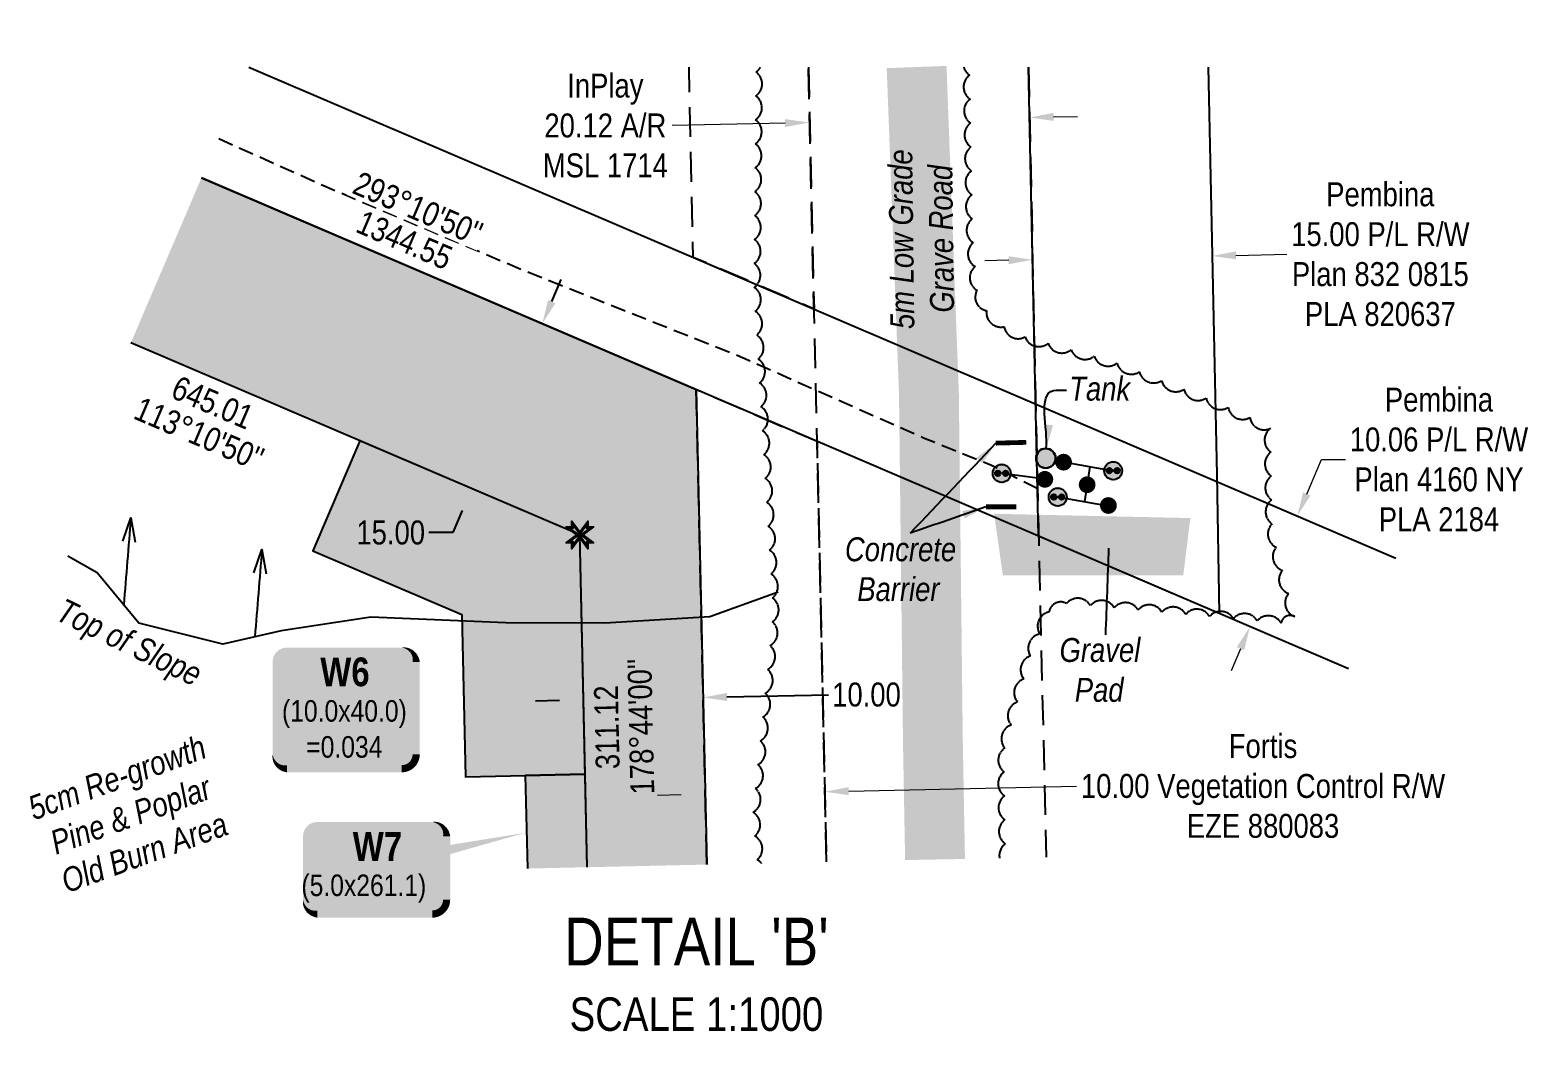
# Model space of a CAD drawing. Extents: x 601495 to 607119, y 5883555 to 5886722.
# Drawn here: x 602004 to 602630, y 5884365 to 5884786 of the extents above; entities that cross this region are included whole.
import ezdxf
from ezdxf.enums import TextEntityAlignment as Align

# ---------------------------------------------------------------- set-up
doc = ezdxf.new("R2010")
doc.units = 0
doc.header["$LTSCALE"] = 5
doc.header["$PDMODE"] = 34
doc.header["$PDSIZE"] = 0.03
for name, pattern in [('0', [1, 1, 0]), ('foc-ACCESSROAD', [3.75, 2.5, -1.25]), ('foc-FLOWLINE', [3.75, 2.5, -1.25]), ('UG_PIPE', [1.875, 1.25, -0.625])]:
    doc.linetypes.add(name, pattern=pattern)
doc.layers.get('Defpoints').update_dxf_attribs({"color": 9})
for name, color, linetype, lineweight in [('AS-GENERAL', 48, 'Continuous', 18), ('F-AR-T', 190, 'Continuous', 9), ('F-EZE-T', 190, 'Continuous', 9), ('F-RW-T', 190, 'Continuous', 9), ('T-TEXT', 48, 'Continuous', 18)]:
    doc.layers.add(name, color=color, linetype=linetype, lineweight=lineweight)
for name, color, linetype, true_color in [('AS-PIPE-AG', 7, 'Continuous', 0x7d00fa), ('AS-STRUCTURE-H', 7, 'Continuous', 0xa8a8a8), ('AS-STRUCTURE-T', 7, 'Continuous', 0x454545)]:
    doc.layers.add(name, color=color, linetype=linetype, true_color=true_color)
for name, color, linetype in [('AS-PIPE-UG', 44, 'UG_PIPE'), ('AS-ROADS', 254, 'Continuous'), ('AS-SYMBOL', 7, 'Continuous'), ('DETAIL-T', 7, 'Continuous'), ('F-AR', 190, 'foc-ACCESSROAD'), ('F-EZE', 190, 'foc-FLOWLINE'), ('F-RW', 190, 'Continuous'), ('L-BD', 7, 'Continuous'), ('L-MON', 1, 'Continuous'), ('P-PROPOSED', 10, 'Continuous'), ('P-PROPOSED-H', 21, 'Continuous'), ('P-TEMP-BLOCKS', 250, 'Continuous'), ('P-TEMP-H', 41, 'Continuous'), ('P-TEMP_WORKSPACE', 46, 'Continuous'), ('P-TXT', 4, 'Continuous'), ('T-BUSH', 110, '0'), ('T-BUSH-T', 110, 'Continuous'), ('T-SLOPE', 48, 'Continuous')]:
    doc.layers.add(name, color=color, linetype=linetype)
doc.layers.add('AS-STRUCTURE', color=7, linetype='Continuous', lineweight=30, true_color=0x595959)
doc.styles.add('80', font='ARIALN.TTF', dxfattribs={"height": 10})
doc.styles.add('80CG', font='ARIALN.TTF', dxfattribs={"height": 10})
doc.styles.add('80L', font='ARIALN.TTF', dxfattribs={"height": 10})
doc.styles.add('80LS', font='ARIALNI.TTF', dxfattribs={"height": 10})
doc.styles.add('BOLD', font='ARIALNB.TTF')
doc.dimstyles.new('Compass 5 000', dxfattribs={"dimscale": 5, "dimtxt": 9, "dimasz": 2, "dimexe": 0.2, "dimexo": 0.0625, "dimgap": 0.5, "dimtad": 0, "dimtih": 1, "dimtoh": 1, "dimzin": 0, "dimdsep": 46, "dimtxsty": '80CG', "dimcen": 0.1, "dimse1": 1, "dimse2": 1, "dimclrd": 256, "dimclrt": 256, "dimaunit": 1, "dimadec": 4, "dimazin": 0, "dimtfac": 0.06, "dimtofl": 0, "dimtmove": 0, "dimatfit": 1, "dimfxl": 0.2, "dimtolj": 1, "dimtzin": 0, "dimlwd": -1, "dimarcsym": 0})

# ---------------------------------------------------------------- blocks, each defined once
blk = doc.blocks.new('RISER')
h = blk.add_hatch(color=255)
h.dxf.hatch_style = 1
edge = h.paths.add_edge_path()
edge.add_arc((0, 0), 0.7000000000000001, 0, 360)
blk.add_hatch(color=13).paths.add_polyline_path([(0.5809894393423747, -0.1498374831999172), (-0.5809055220925075, -0.1501624933266612, 0.7745966773228882)])
at = {"color": 13}
blk.add_line((-0.5809055220925075, -0.1501624933266612), (0.5809894393423747, -0.1498374831996898), dxfattribs=at)
blk.add_circle((0, 0), 0.6000000000000001, dxfattribs=at)
blk = doc.blocks.new('PIG')
h = blk.add_hatch(color=255)
h.dxf.hatch_style = 1
edge = h.paths.add_edge_path()
edge.add_arc((0, 0), 0.85, 0, 360)
at = {"layer": 'AS-SYMBOL'}
h = blk.add_hatch(color=13, dxfattribs=at)
h.dxf.hatch_style = 1
h.paths.add_polyline_path([(-0.1007441909823683, 0.004742452807931841, 1), (-0.5507441909794579, 0.004742452807931841, 1)])
h = blk.add_hatch(color=13, dxfattribs=at)
h.dxf.hatch_style = 1
h.paths.add_polyline_path([(0.1007441909823683, 0.004742452807931841, 1), (0.5507441909794579, 0.004742452807931841, 1)])
at = {"layer": 'AS-SYMBOL', "color": 13}
for centre, radius in [((0, 0), 0.75), ((-0.3257441909809131, 0.004742452807931841), 0.225), ((0.3257441909809131, 0.004742452807931841), 0.225)]:
    blk.add_circle(centre, radius, dxfattribs=at)
blk = doc.blocks.new('TEMP')
h = blk.add_hatch(color=255)
h.dxf.hatch_style = 1
h.paths.add_polyline_path([(-5.274161e-10, 0.2514284397220763), (-0.6656854269836912, 1.152061669657268), (-0.6656854269836914, 0.6656854303339061), (-1.152061663105632, 0.6656854303339061), (-0.2514284404497629, 5.273253e-10), (-1.152061661774314, -0.665685419564579), (-0.6656854224511335, -0.6656854195645793), (-0.6656854224511335, -1.152061655686338), (-5.273251e-10, -0.2514284436956587), (0.6656854183820542, -1.152061663420681), (0.6656854183820542, -0.6656854208922597), (1.152061656810019, -0.6656854053035205), (0.2514284429676993, 5.273253e-10), (1.152061671303363, 0.6656854258011663), (0.6656854287749412, 0.6656854258011663), (0.6656854131859291, 1.15206166422904)])
h.paths.add_polyline_path([(0.5656854229146121, 0.8485281473411305), (0.5656854319800914, 0.5656854258011663), (0.8485281444547581, 0.5656854258011663), (0.0831890339399251, 0), (0.8485281399220186, -0.5656854150320215), (0.5656854183820542, -0.5656854240973189), (0.5656854183820542, -0.8485281365719859), (0, -0.08318903609469999), (-0.5656854224511337, -0.8485281320390644), (-0.5656854224511337, -0.5656854195645792), (-0.8485281349258001, -0.5656854195645794), (-0.0831890328488955, 0), (-0.8485281394583584, 0.5656854303339058), (-0.5656854269836913, 0.5656854303339061), (-0.5656854269836913, 0.8485281428085727), (0, 0.0831890306941206)], flags=16)
h = blk.add_hatch(color=1)
h.dxf.hatch_style = 1
h.paths.add_polyline_path([(0, 0.0831890306941205), (-0.5656854269836911, 0.8485281428085727), (-0.5656854269836912, 0.5656854303339061), (-0.8485281394583578, 0.5656854303339061), (-0.0831890328488953, -1e-16), (-0.8485281349258001, -0.5656854195645793), (-0.5656854224511337, -0.5656854195645793), (-0.5656854224511337, -0.848528132039064), (0, -0.08318903609469999), (0.5656854183820542, -0.8485281365719856), (0.5656854183820542, -0.5656854240973191), (0.8485281399220184, -0.5656854150320213), (0.0831890339399251, -1e-16), (0.8485281444547581, 0.5656854258011663), (0.5656854319800914, 0.5656854258011663), (0.5656854229146121, 0.8485281473411308)])
at = {"color": 1}
for p, q in [((-0.0831890328488953, 0), (0.0831890339399252, 0)), ((0, 0.0831890306941205), (0, -0.08318903609469999))]:
    blk.add_line(p, q, dxfattribs=at)
at = {"color": 255, "flags": 128}
blk.add_lwpolyline([(-0.251428440449763, 5.27325e-10), (-1.152061663105632, 0.6656854303339061), (-0.6656854269836914, 0.6656854303339061), (-0.6656854269836914, 1.152061669657268), (-5.274159999999999e-10, 0.2514284397220763), (0.6656854131859291, 1.15206166422904), (0.6656854287749412, 0.6656854258011663), (1.152061671303363, 0.6656854258011663), (0.2514284429676991, 5.27325e-10), (1.152061656810019, -0.6656854053035204), (0.6656854183820542, -0.6656854208922596), (0.6656854183820542, -1.152061663420681), (-5.27325e-10, -0.2514284436956586), (-0.6656854224511335, -1.152061655686338), (-0.6656854224511335, -0.6656854195645793), (-1.152061661774314, -0.6656854195645793)], close=True, dxfattribs=at)
at = {"color": 1, "flags": 128}
blk.add_lwpolyline([(-0.0831890328488953, 0), (-0.8485281394583578, 0.5656854303339061), (-0.5656854269836913, 0.5656854303339061), (-0.5656854269836913, 0.8485281428085727), (0, 0.0831890306941205), (0.5656854229146121, 0.8485281473411305), (0.5656854319800914, 0.5656854258011663), (0.8485281444547581, 0.5656854258011663), (0.0831890339399252, 0), (0.8485281399220184, -0.5656854150320214), (0.5656854183820542, -0.5656854240973189), (0.5656854183820542, -0.8485281365719856), (0, -0.08318903609469999), (-0.5656854224511335, -0.848528132039064), (-0.5656854224511335, -0.5656854195645792), (-0.8485281349258001, -0.5656854195645792)], close=True, dxfattribs=at)
blk = doc.blocks.new('*D475')
at = {"layer": 'Defpoints', "color": 0, "transparency": 16777216}
for p in [(602286.1016051013, 5884470.367021687), (602336.069401717, 5884471.473976568), (602336.1460118451, 5884468.015805547)]:
    blk.add_point(p, dxfattribs=at)
at = {"layer": 'F-EZE-T', "transparency": 16777216}
for p, q in [((602346.1435588899, 5884468.237284864), (602441.2772369981, 5884470.344816046)), ((602276.1806681845, 5884466.687371347), (602266.1831211399, 5884466.465892029))]:
    blk.add_line(p, q, dxfattribs=at)
for points in [[(602346.1066456703, 5884469.903542705), (602346.1804721095, 5884466.571027023), (602336.1460118451, 5884468.015805547)], [(602276.1437549649, 5884468.353629188), (602276.2175814041, 5884465.021113506), (602286.1782152293, 5884466.908850665)]]:
    blk.add_solid(points, dxfattribs=at)
at = {"layer": 'F-EZE-T', "transparency": 16777216, "insert": (602519.2103884305, 5884470.344816046), "char_height": 10, "attachment_point": 5, "style": '80CG'}
blk.add_mtext('\\A1;Fortis\\P10.00 Vegetation Control R/W\\PEZE 880083', dxfattribs=at)
blk = doc.blocks.new('*D476')
at = {"layer": 'Defpoints', "color": 0, "transparency": 16777216}
for p in [(602329.1063444148, 5884766.402247163), (602421.2831637963, 5884768.505027666), (602329.5367239863, 5884747.536264736)]:
    blk.add_point(p, dxfattribs=at)
at = {"layer": 'F-AR-T', "transparency": 16777216}
for p, q in [((602319.539325014, 5884747.308199418), (602272.3687488425, 5884746.232122281)), ((602431.7109423401, 5884749.867110557), (602441.7083413124, 5884750.095175875))]:
    blk.add_line(p, q, dxfattribs=at)
for points in [[(602431.6729314537, 5884751.533343719), (602431.7489532264, 5884748.200877395), (602421.7135433678, 5884749.639045239)], [(602319.5013141276, 5884748.97443258), (602319.5773359003, 5884745.641966255), (602329.5367239863, 5884747.536264736)]]:
    blk.add_solid(points, dxfattribs=at)
at = {"layer": 'F-AR-T', "transparency": 16777216, "insert": (602244.466293181, 5884746.232122281), "char_height": 10, "attachment_point": 5, "style": '80CG'}
blk.add_mtext('\\A1;InPlay\\P20.12 A/R\\PMSL 1714', dxfattribs=at)
blk = doc.blocks.new('*D477')
at = {"layer": 'Defpoints', "color": 0, "transparency": 16777216}
for p in [(602422.7224552379, 5884700.905072358), (602497.6751340611, 5884702.503474828), (602497.9030709508, 5884691.815002557)]:
    blk.add_point(p, dxfattribs=at)
at = {"layer": 'F-RW-T', "transparency": 16777216}
for p, q in [((602412.9526652345, 5884690.00339368), (602402.9549383414, 5884689.790187272)), ((602507.9007978438, 5884692.028208965), (602529.1350270526, 5884692.48103927))]:
    blk.add_line(p, q, dxfattribs=at)
for points in [[(602412.9171308333, 5884691.669681495), (602412.9881996356, 5884688.337105864), (602422.9503921275, 5884690.216600087)], [(602507.8652634426, 5884693.69449678), (602507.936332245, 5884690.361921148), (602497.9030709508, 5884691.815002557)]]:
    blk.add_solid(points, dxfattribs=at)
at = {"layer": 'F-RW-T', "transparency": 16777216, "insert": (602568.2209752109, 5884692.48103927), "char_height": 10, "attachment_point": 5, "style": '80CG'}
blk.add_mtext('\\A1;Pembina\\P15.00 P/L R/W\\PPlan 832 0815\\PPLA 820637', dxfattribs=at)
blk = doc.blocks.new('*U513')
at = {"true_color": 0xff8aff}
h = blk.add_hatch(color=211, dxfattribs=at)
edge = h.paths.add_edge_path()
edge.add_line((-23.99999999999999, -32.13155252858996), (23.99999999999998, -32.13155252858996))
edge.add_arc((23.99999999999998, -26.13155252858996), 6, 270, 360)
edge.add_line((29.99999999999998, -26.13155252858996), (29.99999999999998, 12.5))
edge.add_arc((23.99999999999998, 12.5), 6, 0, 90)
edge.add_line((23.99999999999998, 18.5), (-23.99999999999998, 18.5))
edge.add_arc((-23.99999999999998, 12.5), 6, 90, 180)
edge.add_line((-29.99999999999998, 12.5), (-29.99999999999999, -26.13155252858996))
edge.add_arc((-23.99999999999999, -26.13155252858996), 6, 180, 270)
at = {"color": 250, "flags": 128}
blk.add_lwpolyline([(-23.99999999999999, -32.13155252858996, 3, 3, 0), (23.99999999999998, -32.13155252858996, 3, 3, 0.414213562373095), (29.99999999999998, -26.13155252858996, 3, 3, 0), (29.99999999999998, 12.5, 3, 0, 0.414213562373095), (23.99999999999998, 18.5, 0, 0, 0), (-23.99999999999998, 18.5, 0, 0, 0.414213562373095), (-29.99999999999998, 12.5, 0, 0, 0), (-29.99999999999999, -26.13155252858996, 0, 3, 0.414213562373095)], format="xyseb", close=True, dxfattribs=at)
at = {"flags": 128}
blk.add_lwpolyline([(6.768635706866331, -26.82752529333744, 0, 7.499999999999999, 0), (-3.398394867633904e-15, 3.944304526105059e-31, 0, 0, 0)], format="xyseb", dxfattribs=at)
at = {"color": 250}
for tag, p, height, style in [('TEMP_AREA_W1_001', (-9.212824010914055, 2.244292974654144), 12, 'BOLD'), ('ENTER_TEXT_001', (-30.65893587994544, -12.47010782646594), 9, '80')]:
    blk.add_attdef(tag, p, '', height=height, dxfattribs=dict(at, style=style))
blk = doc.blocks.new('*D523')
at = {"layer": 'Defpoints', "color": 0, "transparency": 16777216}
for p in [(602533.5311352008, 5884583.16404816), (602540.4081101895, 5884580.219308931), (602520.6162721703, 5884533.998586338)]:
    blk.add_point(p, dxfattribs=at)
at = {"layer": 'F-RW-T', "transparency": 16777216}
for p, q in [((602537.4674643332, 5884592.356725299), (602543.6268870684, 5884606.741087645)), ((602543.6268870684, 5884606.741087645), (602553.6268870684, 5884606.741087645)), ((602509.8029680492, 5884527.750648429), (602505.8666389168, 5884518.557971291))]:
    blk.add_line(p, q, dxfattribs=at)
for points in [[(602535.9353514768, 5884593.012780154), (602538.9995771896, 5884591.700670443), (602533.5311352008, 5884583.16404816)], [(602508.2708551928, 5884528.406703284), (602511.3350809056, 5884527.094593573), (602513.7392971816, 5884536.943325567)]]:
    blk.add_solid(points, dxfattribs=at)
at = {"layer": 'F-RW-T', "transparency": 16777216, "insert": (602592.7128352269, 5884606.741087645), "char_height": 10, "attachment_point": 5, "style": '80CG'}
blk.add_mtext('\\A1;Pembina\\P10.06 P/L R/W\\PPlan 4160 NY\\PPLA 2184', dxfattribs=at)
blk = doc.blocks.new('*D529')
at = {"layer": 'Defpoints', "color": 0, "transparency": 16777216}
for p in [(602182.7361664502, 5884678.679758494), (602153.2254735841, 5884609.762180096), (602188.6142737556, 5884594.608600458)]:
    blk.add_point(p, dxfattribs=at)
at = {"layer": 'P-TXT', "transparency": 16777216}
for p, q in [((602222.0612957545, 5884672.718855993), (602225.9976248879, 5884681.91153313)), ((602184.6779446227, 5884585.415923321), (602180.7416154898, 5884576.223246182)), ((602180.7416154898, 5884576.223246182), (602170.7416154896, 5884576.223246182))]:
    blk.add_line(p, q, dxfattribs=at)
for points in [[(602220.5291828981, 5884673.374910848), (602223.5934086109, 5884672.062801137), (602218.1249666216, 5884663.526178855)], [(602183.1458317663, 5884586.071978176), (602186.2100574791, 5884584.759868464), (602188.6142737556, 5884594.608600458)]]:
    blk.add_solid(points, dxfattribs=at)
at = {"layer": 'P-TXT', "transparency": 16777216, "insert": (602154.8036891599, 5884576.223246182), "char_height": 10, "attachment_point": 5, "style": '80CG'}
blk.add_mtext('\\A1;15.00', dxfattribs=at)
blk = doc.blocks.new('*D588')
at = {"layer": 'Defpoints', "color": 0, "transparency": 16777216}
for p in [(602235.2477246325, 5884509.257774287), (602285.2155212483, 5884510.364729172), (602285.2819423885, 5884507.366487714)]:
    blk.add_point(p, dxfattribs=at)
at = {"layer": 'P-TXT', "transparency": 16777216}
for p, q in [((602295.2794894333, 5884507.587967033), (602337.6142632623, 5884508.52582477)), ((602225.3165987281, 5884506.03805351), (602215.3190516834, 5884505.816574191))]:
    blk.add_line(p, q, dxfattribs=at)
for points in [[(602225.2796855083, 5884507.70431135), (602225.3535119479, 5884504.371795668), (602235.3141457728, 5884506.259532828)], [(602295.2425762136, 5884509.254224873), (602295.3164026531, 5884505.921709191), (602285.2819423885, 5884507.366487714)]]:
    blk.add_solid(points, dxfattribs=at)
at = {"layer": 'P-TXT', "transparency": 16777216, "insert": (602353.5521895925, 5884508.52582477), "char_height": 10, "attachment_point": 5, "style": '80CG'}
blk.add_mtext('\\A1;10.00', dxfattribs=at)
blk = doc.blocks.new('*U589')
at = {"true_color": 0xff8aff}
h = blk.add_hatch(color=211, dxfattribs=at)
edge = h.paths.add_edge_path()
edge.add_line((-23.99999999999998, -20), (23.99999999999998, -20))
edge.add_arc((23.99999999999998, -14), 6, 270, 360)
edge.add_line((29.99999999999998, -14), (29.99999999999998, 12.5))
edge.add_arc((23.99999999999998, 12.5), 6, 0, 90)
edge.add_line((23.99999999999998, 18.5), (-23.99999999999998, 18.5))
edge.add_arc((-23.99999999999998, 12.5), 6, 90, 180)
edge.add_line((-29.99999999999998, 12.5), (-29.99999999999998, -14))
edge.add_arc((-23.99999999999998, -14), 6, 180, 270)
at = {"color": 250, "flags": 128}
blk.add_lwpolyline([(-23.99999999999998, -20, 3, 3, 0), (23.99999999999998, -20, 3, 3, 0.414213562373095), (29.99999999999998, -14, 3, 3, 0), (29.99999999999998, 12.5, 3, 0, 0.414213562373095), (23.99999999999998, 18.5, 0, 0, 0), (-23.99999999999998, 18.5, 0, 0, 0.414213562373095), (-29.99999999999998, 12.5, 0, 0, 0), (-29.99999999999998, -14, 0, 3, 0.414213562373095)], format="xyseb", close=True, dxfattribs=at)
at = {"flags": 128}
blk.add_lwpolyline([(62.78009373229663, 13.94462898385306, 0, 7.499999999999998, 0), (-3.398394867633905e-15, 3.944304526105059e-31, 0, 0, 0)], format="xyseb", dxfattribs=at)
at = {"color": 250}
for tag, p, height, style in [('TEMP_AREA_W1_001', (-9.212824010914055, 2.244292974654144), 12, 'BOLD'), ('ENTER_TEXT_001', (-30.65893587994544, -12.47010782646594), 9, '80')]:
    blk.add_attdef(tag, p, '', height=height, dxfattribs=dict(at, style=style))

msp = doc.modelspace()

# ---------------------------------------------------------------- hatches: boundary and pattern name
at = {"layer": 'AS-ROADS'}
h = msp.add_hatch(color=256, dxfattribs=at)
h.dxf.hatch_style = 1
h.paths.add_polyline_path([(602410.5257922619, 5884558.384223576), (602406.8657922625, 5884584.094223573), (602488.8607922619, 5884582.299223579), (602485.8657922619, 5884558.319223576)])
at = {"layer": 'AS-STRUCTURE-H'}
h = msp.add_hatch(color=256, dxfattribs=at)
h.dxf.hatch_style = 1
edge = h.paths.add_edge_path()
edge.add_arc((602428.4496399778, 5884607.273534168), 4.080908691525948, 0, 360)
at = {"layer": 'P-PROPOSED-H'}
h = msp.add_hatch(color=256, dxfattribs=at)
h.dxf.hatch_style = 1
h.paths.add_polyline_path([(602075.7691922399, 5884724.483305234), (602046.2584993701, 5884655.565726822), (602233.7854159164, 5884575.266195609), (602236.8604607934, 5884436.459078071), (602286.828257409, 5884437.566032957), (602282.4325093748, 5884635.989515694)])
at = {"layer": 'P-TEMP-H'}
h = msp.add_hatch(color=256, dxfattribs=at)
h.dxf.hatch_style = 1
h.paths.add_polyline_path([(602235.9993256894, 5884475.330602374), (602233.7854159164, 5884575.266195609), (602141.8953113705, 5884614.613786099), (602122.2215161241, 5884568.668733832), (602184.5303220073, 5884541.987935163), (602186.0315290734, 5884474.223647491)])
h = msp.add_hatch(color=256, dxfattribs=at)
h.dxf.hatch_style = 1
h.paths.add_polyline_path([(602235.9993256894, 5884475.330602374), (602211.0154273806, 5884474.777124932), (602211.876562485, 5884435.905600632), (602236.8604607934, 5884436.459078071)])

# ---------------------------------------------------------------- linework, layer by layer
at = {"layer": 'AS-GENERAL', "const_width": 1.999202259999995, "flags": 128}
for points in [[(602407.5957922613, 5884613.609223514), (602420.2757922615, 5884613.934223574)], [(602403.475792262, 5884587.019223514), (602416.1457922613, 5884587.014223521)]]:
    msp.add_lwpolyline(points, dxfattribs=at)
at = {"layer": 'AS-PIPE-AG', "flags": 128}
for points in [[(602428.0057922621, 5884598.494223517), (602410.3057922611, 5884600.989223578)], [(602456.7807922622, 5884601.964223521), (602435.8607922621, 5884605.624223573)], [(602446.8507922617, 5884603.804223517), (602444.6257922619, 5884589.219223518)], [(602454.6007922614, 5884587.304223521), (602433.3957922623, 5884591.099223519)]]:
    msp.add_lwpolyline(points, dxfattribs=at)
at = {"layer": 'AS-PIPE-UG', "flags": 128}
msp.add_lwpolyline([(602424.865792262, 5884594.664223515), (602405.7107922619, 5884604.334223572), (602377.4007922616, 5884615.704223576), (602300.7957922621, 5884649.694223517), (602211.9957922616, 5884684.984223517), (602127.3807922618, 5884720.779223569), (602082.7354334196, 5884740.751865067)], dxfattribs=at)
at = {"layer": 'AS-ROADS', "const_width": 24.99002824999991, "flags": 128}
msp.add_lwpolyline([(602382.1893760515, 5884439.678602723), (602381.2957922621, 5884488.899223516), (602379.635792262, 5884634.149223573), (602374.4944682642, 5884770.704027816)], dxfattribs=at)
at = {"layer": 'AS-STRUCTURE'}
msp.add_circle((602428.4496399778, 5884607.273534168), 4.080908691525948, dxfattribs=at)
at = {"layer": 'F-AR', "flags": 128}
for points in [[(602336.7960540248, 5884438.672987847), (602332.9036041866, 5884614.377656822), (602329.2970387293, 5884770.704027816)], [(602421.2363442077, 5884770.704027816), (602424.1752631747, 5884632.67028072), (602425.4113676093, 5884577.496150357), (602428.5640323478, 5884440.705957453)]]:
    msp.add_lwpolyline(points, dxfattribs=at)
at = {"layer": 'F-EZE', "flags": 128}
for points in [[(602329.2970387293, 5884770.704027816), (602331.6291448096, 5884669.61902475), (602281.2092124674, 5884691.208975705), (602279.4481294836, 5884770.704027816)], [(602286.8282574092, 5884437.566032957), (602282.4325093748, 5884635.989515694), (602332.9036041866, 5884614.377656822), (602336.7960540248, 5884438.672987847)]]:
    msp.add_lwpolyline(points, dxfattribs=at)
at = {"layer": 'F-RW'}
for points in [[(602095.5610302557, 5884770.704027816), (602574.7224596106, 5884565.525812002)], [(602496.2207239671, 5884770.704027816), (602499.8542852695, 5884600.31818469), (602500.9210345347, 5884542.432140194), (602425.4749274839, 5884574.738366622), (602424.1752631747, 5884632.67028072), (602421.2363442078, 5884770.704027816)], [(602554.9306215917, 5884519.305089408), (602075.7691922366, 5884724.483305224)]]:
    msp.add_lwpolyline(points, dxfattribs=at)
at = {"layer": 'P-TEMP_WORKSPACE'}
msp.add_lwpolyline([(602235.9993256894, 5884475.330602374), (602233.7854159164, 5884575.266195609), (602141.8953113705, 5884614.613786099), (602122.2215161241, 5884568.668733832), (602184.5303220073, 5884541.987935163), (602186.0315290734, 5884474.223647491)], close=True, dxfattribs=at)
msp.add_lwpolyline([(602236.8604607934, 5884436.459078071), (602235.9993256894, 5884475.330602374), (602211.0154273806, 5884474.777124932), (602211.876562485, 5884435.905600632)], dxfattribs=at)
at = {"layer": 'T-BUSH', "flags": 128}
for points in [[(602309.7310196387, 5884438.073406231, 0.09522639853529728), (602307.9626564168, 5884439.549061917, 0.52056705), (602306.911687146, 5884449.489670827, 0.52056705), (602306.2046705342, 5884459.430943078, 0.52056705), (602307.2172895495, 5884469.375531795, 0.52056705), (602308.2299085645, 5884479.320120501, 0.52056705), (602309.2425275793, 5884489.264709212, 0.52056705), (602310.2551465943, 5884499.209297924, 0.52056705), (602311.267765609, 5884509.15388664, 0.52056705), (602312.2803846239, 5884519.098475352, 0.52056705), (602313.2930036387, 5884529.043064058, 0.52056705), (602314.3056226537, 5884538.98765277, 0.52056705), (602314.2677441626, 5884548.954094193, 0.52056705), (602313.6695617632, 5884558.932191188, 0.52056705), (602313.0713793639, 5884568.910288188, 0.52056705), (602312.4731969645, 5884578.888385192, 0.52056705), (602311.8750145652, 5884588.866482187, 0.52056705), (602311.2768321658, 5884598.84457919, 0.52056705), (602310.6786497665, 5884608.822676186, 0.52056705), (602310.0804673671, 5884618.800773188, 0.52056705), (602309.4822849677, 5884628.778870183, 0.52056705), (602308.8841025684, 5884638.756967187, 0.52056705), (602308.285920169, 5884648.735064181, 0.52056705), (602307.6877377696, 5884658.713161182, 0.52056705), (602307.0895553703, 5884668.691258185, 0.52056705), (602306.600466218, 5884678.672129991, 0.52056705), (602306.690613203, 5884688.6677348, 0.52056705), (602306.7807601881, 5884698.663339606, 0.52056705), (602306.870907173, 5884708.658944411, 0.52056705), (602306.961054158, 5884718.654549212, 0.52056705), (602307.051201143, 5884728.650154019, 0.52056705), (602307.141348128, 5884738.645758824, 0.52056705), (602307.2314951129, 5884748.641363634, 0.52056705), (602307.321642098, 5884758.63696844, 0.52056705), (602307.4117890829, 5884768.632573246, 0.1162261178042485), (602309.2938724187, 5884770.704027816, 0.1162261178042485)], [(602394.1544414015, 5884770.704027816, 0.1776832396357507), (602396.6220415076, 5884767.300695631, 0.52056705), (602396.8130392445, 5884757.306509235, 0.52056705), (602397.0040369817, 5884747.312322837, 0.52056705), (602397.1950347186, 5884737.318136439, 0.52056705), (602397.3860324555, 5884727.323950035, 0.52056705), (602397.5770301926, 5884717.329763636, 0.52056705), (602397.7680279295, 5884707.335577238, 0.52056705), (602398.123534353, 5884697.349546885, 0.52056705), (602398.9220305805, 5884687.385479157, 0.52056705), (602399.7205268079, 5884677.421411425, 0.52056705), (602403.6672109757, 5884668.993286206, 0.52056705), (602411.0290265873, 5884662.231340269, 0.52056705), (602419.7944640317, 5884657.994735094, 0.52056705), (602429.423938085, 5884655.312670337, 0.52056705), (602439.0534121381, 5884652.630605582, 0.52056705), (602448.6828861913, 5884649.948540824, 0.52056705), (602458.2448330444, 5884647.064777416, 0.52056705), (602467.5480835357, 5884643.408307507, 0.52056705), (602476.851334027, 5884639.751837592, 0.52056705), (602486.1545845183, 5884636.095367681, 0.52056705), (602495.4578350097, 5884632.438897775, 0.52056705), (602504.6566502715, 5884628.538273482, 0.52056705), (602513.7263695837, 5884624.335841625, 0.52056705), (602522.3839290113, 5884619.865961157, 0.52056705), (602522.526849566, 5884609.870971634, 0.52056705), (602522.6697701203, 5884599.875982109, 0.52056705), (602522.8126906747, 5884589.880992578, 0.52056705), (602522.9556112291, 5884579.886003053, 0.52056705), (602524.7077012215, 5884570.113575922, 0.52056705), (602527.2830413186, 5884560.455011569, 0.52056705), (602529.858381416, 5884550.796447219, 0.52056705), (602532.4337215131, 5884541.137882874, 0.52056705), (602526.7423929014, 5884538.452365139, 0.52056705), (602516.7879341176, 5884539.362855242, 0.52056705), (602506.8334753335, 5884540.27334535, 0.52056705), (602496.8790165496, 5884541.183835449, 0.52056705), (602486.9245577657, 5884542.094325556, 0.52056705), (602476.9700989816, 5884543.004815659, 0.52056705), (602467.0156401978, 5884543.915305758, 0.52056705), (602457.0611814137, 5884544.825795866, 0.52056705), (602447.1067226297, 5884545.736285965, 0.52056705), (602437.1522638458, 5884546.646776072, 0.52056705), (602429.8453643211, 5884543.130433131, 0.52056705), (602425.9381447603, 5884533.929678971, 0.52056705), (602422.0309251993, 5884524.728924804, 0.52056705), (602419.2847612033, 5884515.12297462, 0.52056705), (602416.6188653042, 5884505.48901173, 0.52056705), (602413.952969405, 5884495.855048846, 0.52056705), (602411.2870735058, 5884486.221085954, 0.52056705), (602411.0582546332, 5884476.276596181, 0.52056705), (602411.2231165585, 5884466.281944489, 0.52056705), (602411.3879784837, 5884456.287292796, 0.52056705), (602411.552840409, 5884446.292641104, 0.2878217503284571), (602409.1289172055, 5884440.275404234)]]:
    msp.add_lwpolyline(points, format="xyb", dxfattribs=at)
at = {"layer": 'T-SLOPE', "flags": 128}
msp.add_lwpolyline([(602316.5907922614, 5884551.409223576), (602288.0557922622, 5884541.059223521), (602244.2257922615, 5884538.409223578), (602202.8257922621, 5884538.604223513), (602146.5357922625, 5884540.944223518), (602109.0207922624, 5884535.20422352), (602084.720792262, 5884529.629223517), (602049.5657922617, 5884538.369223517), (602032.1707922617, 5884559.49422352), (602019.8635189543, 5884566.395133921)], dxfattribs=at)

# ---------------------------------------------------------------- block references
at = {"layer": 'AS-SYMBOL', "xscale": 4.998005649999992, "yscale": 4.998005649999992, "zscale": 4.998005649999992}
for name, p in [('RISER', (602435.8807922617, 5884605.659223517)), ('PIG', (602410.0407922623, 5884600.974223516)), ('RISER', (602428.0657922624, 5884598.479223572)), ('PIG', (602456.6207922621, 5884602.094223521)), ('PIG', (602433.4357922621, 5884591.084223572)), ('RISER', (602445.7307922619, 5884596.244223572)), ('RISER', (602454.6107922621, 5884587.554223515))]:
    msp.add_blockref(name, p, dxfattribs=at)
at = {"layer": 'L-MON', "xscale": 4.998005649999986, "yscale": 4.998005649999986, "zscale": 4.998005649999986}
msp.add_blockref('TEMP', (602233.7854159164, 5884575.266195609), dxfattribs=at)
at = {"layer": 'P-TEMP-BLOCKS'}
ref = msp.add_blockref('*U513', (602135.4479943, 5884509.72098283), dxfattribs=dict(at, xscale=0.99960113, yscale=0.99960113, zscale=0.99960113))
ref.add_attrib('TEMP_AREA_W1_001', 'W6', (602125.3633416992, 5884512.066659046), dxfattribs={"layer": '0', "color": 250, "height": 11.99521355999997, "style": 'BOLD'})
ref.add_attrib('ENTER_TEXT_001', '(10.0x40.0)', (602109.3823379583, 5884497.255848954), dxfattribs={"layer": '0', "color": 250, "height": 8.996410169999967, "style": '80'})
ref.add_attrib('ENTER_TEXT_002', '=0.034', (602119.514038634, 5884482.225011772), dxfattribs={"layer": '0', "color": 250, "height": 8.996410169999967, "style": '80'})

# ---------------------------------------------------------------- texts
at = {"layer": 'AS-GENERAL', "char_height": 9.993536187641986, "attachment_point": 1, "style": '80L'}
for s, width, insert in [('\\pi0.56805;{\\fArial Narrow|b0|i1|c0|p34;Concrete \\P\\pi5.71138;Barrier}', 46.26380102539051, (602344.0008552617, 5884574.274725186)), ('\\pi0.60554;{\\fArial Narrow|b0|i1|c0|p34;Gravel \\P\\pi6.96569;Pad}', 34.30700534113125, (602433.6181068579, 5884532.210240916))]:
    msp.add_mtext_dynamic_manual_height_columns(s, width=width, gutter_width=49.94293900680992, heights=[0], dxfattribs=dict(at, insert=insert))
at = {"layer": 'AS-STRUCTURE-T', "insert": (602437.4853370588, 5884641.349805267), "char_height": 9.996011300000019, "attachment_point": 1, "style": '80L'}
msp.add_mtext_dynamic_manual_height_columns('\\pi0.76252;{\\fArial Narrow|b0|i1|c0|p34;Tank}', width=26.16732109519655, gutter_width=49.98005650000018, heights=[0], dxfattribs=at)
at = {"layer": 'DETAIL-T', "color": 3, "insert": (602282.527601244, 5884391.654923097), "char_height": 19.97827499036783, "width": 190.1024171228748, "attachment_point": 5, "style": '80CG', "bg_fill": 3, "box_fill_scale": 1.15, "bg_fill_color": 256, "bg_fill_true_color": 256, "bg_fill_transparency": 0}
msp.add_mtext("DETAIL 'B'\\P{\\H0.7x;SCALE 1:1000}", dxfattribs=at)
at = {"layer": 'L-BD', "style": '80L'}
for s, height, rotation, p in [('645.01', 9.996011299999967, 336.8192999999972, (602080.4152120432, 5884630.609539732)), ("113°10'50''", 9.996011299999967, 336.8192999999972, (602074.808180398, 5884617.51519983)), ("178°44'00''", 9.9960113, 91.2691, (602259.3045260252, 5884495.244116879)), ('311.12', 9.9960113, 91.2691, (602245.0637039897, 5884494.928634736))]:
    msp.add_text(s, height=height, rotation=rotation, dxfattribs=at).set_placement(p, align=Align.MIDDLE)
at = {"layer": 'T-BUSH-T', "insert": (602038.744727163, 5884478.631772877), "char_height": 9.992024190972677, "width": 89.39114681902757, "attachment_point": 2, "rotation": 20.000000000000007, "style": '80LS'}
msp.add_mtext('5cm Re-growth Pine & Poplar\\P{\\C48;Old Burn Area}', dxfattribs=at)
at = {"layer": 'T-TEXT', "insert": (602363.107040342, 5884698.721034783), "char_height": 9.992024190972677, "width": 74.89015315292149, "attachment_point": 2, "rotation": 90.70213615456389, "style": '80LS'}
msp.add_mtext('5m Low Grade Grave Road', dxfattribs=at)

# ---------------------------------------------------------------- dimensions: what is measured, and where the dimension line sits
at = {"layer": 'F-AR-T'}
dim = msp.add_linear_dim(base=(602329.5367239863, 5884747.536264736), p1=(602421.2831637963, 5884768.505027665), p2=(602329.1063444148, 5884766.402247162), angle=181.30683132399625, text='InPlay\\P20.12 A/R\\PMSL 1714', dimstyle='Compass 5 000', dxfattribs=at)
dim.commit()
dim.dimension.update_dxf_attribs({"geometry": '*D476', "text_midpoint": (602244.466293181, 5884746.232122281), "dimtype": 161})
at = {"layer": 'F-RW-T'}
for base, p1, p2, angle, text, picture, middle in [((602497.9030709508, 5884691.815002557), (602422.7224552379, 5884700.905072358), (602497.6751340613, 5884702.503474828), 1.2216752972188167, 'Pembina\\P15.00 P/L R/W\\PPlan 832 0815\\PPLA 820637', '*D477', (602568.2209752109, 5884692.48103927)), ((602533.5311352008, 5884583.16404816), (602520.6162721707, 5884533.998586337), (602540.40811019, 5884580.219308931), 66.81926039642003, 'Pembina\\P10.06 P/L R/W\\PPlan 4160 NY\\PPLA 2184', '*D523', (602592.7128352269, 5884606.741087645))]:
    dim = msp.add_linear_dim(base=base, p1=p1, p2=p2, angle=angle, text=text, dimstyle='Compass 5 000', dxfattribs=at)
    dim.commit()
    dim.dimension.update_dxf_attribs({"geometry": picture, "text_midpoint": middle, "dimtype": 161})
at = {"layer": 'P-TXT'}
for base, p1, p2, angle, text, picture, middle in [((602188.6142737556, 5884594.608600458), (602182.7361664505, 5884678.679758495), (602153.2254735843, 5884609.762180096), 246.81926039366695, '15.00', '*D529', (602154.8036891599, 5884576.223246182)), ((602285.2819423885, 5884507.366487714), (602235.2477246325, 5884509.257774286), (602285.2155212482, 5884510.364729172), 1.269086789237532, '10.00', '*D588', (602353.5521895925, 5884508.52582477))]:
    dim = msp.add_linear_dim(base=base, p1=p1, p2=p2, angle=angle, text=text, dimstyle='Compass 5 000', dxfattribs=at)
    dim.commit()
    dim.dimension.update_dxf_attribs({"geometry": picture, "text_midpoint": middle, "dimtype": 161})

# ---------------------------------------------------------------- leaders
at = {"layer": 'AS-GENERAL', "path_type": 1}
for points in [[(602407.5957922613, 5884613.609223514), (602371.8180134821, 5884575.95614679)], [(602403.475792262, 5884587.019223514), (602371.8180134821, 5884575.95614679)], [(602454.7137820364, 5884569.785194792), (602453.363649481, 5884533.524869663)]]:
    msp.add_leader(points, dimstyle='Compass 5 000', override={"dimgap": 0.5, "dimtad": 0}, dxfattribs=at)
at = {"layer": 'AS-STRUCTURE-T', "path_type": 1}
msp.add_leader([(602428.5878639051, 5884611.3521013), (602431.7180138195, 5884635.592581321), (602437.1000364905, 5884635.679344816)], dimstyle='Compass 5 000', override={"dimgap": 0.5, "dimtad": 0}, dxfattribs=at)
at = {"layer": 'T-SLOPE', "path_type": 1}
msp.add_leader([(602101.006024151, 5884569.141673229), (602098.0512034587, 5884532.687538019)], dimstyle='Compass 5 000', override={"dimldrblk": 'Open30'}, dxfattribs=at)

# ---------------------------------------------------------------- next in the draw order: block references
at = {"layer": 'P-TEMP-BLOCKS', "xscale": 0.99960113, "yscale": 0.99960113, "zscale": 0.99960113}
msp.add_blockref('*U589', (602148.1495168537, 5884436.883438972), dxfattribs=at).add_auto_attribs({'TEMP_AREA_W1_001': 'W7', 'ENTER_TEXT_001': '(5.0x261.1)'})

# ---------------------------------------------------------------- next in the draw order: texts
at = {"layer": 'L-BD', "insert": (602166.1805178701, 5884711.594408469), "char_height": 9.996011299999967, "width": 56.18723154089191, "attachment_point": 5, "rotation": 336.819300000004, "style": '80L', "bg_fill": 3, "box_fill_scale": 1.15, "bg_fill_color": 256, "bg_fill_true_color": 256, "bg_fill_transparency": 0}
msp.add_mtext("293°10'50''", dxfattribs=at)
at = {"layer": 'T-TEXT', "insert": (602047.8230430384, 5884534.971661273), "char_height": 9.992024190972673, "width": 65.1846708679716, "attachment_point": 2, "rotation": 334.1737489368326, "style": '80LS', "bg_fill": 3, "box_fill_scale": 1.15, "bg_fill_color": 256, "bg_fill_true_color": 256, "bg_fill_transparency": 0}
msp.add_mtext('Top of Slope', dxfattribs=at)

# ---------------------------------------------------------------- next in the draw order: dimensions: what is measured, and where the dimension line sits
at = {"layer": 'F-EZE-T'}
dim = msp.add_linear_dim(base=(602336.1460118451, 5884468.015805547), p1=(602286.1016051013, 5884470.367021686), p2=(602336.069401717, 5884471.473976568), angle=1.269086784965052, text='Fortis\\P10.00 Vegetation Control R/W\\PEZE 880083', dimstyle='Compass 5 000', dxfattribs=at)
dim.commit()
dim.dimension.update_dxf_attribs({"geometry": '*D475', "text_midpoint": (602519.2103884305, 5884470.344816046), "dimtype": 161})

# ---------------------------------------------------------------- next in the draw order: linework, layer by layer
at = {"layer": 'P-PROPOSED', "flags": 128}
for points in [[(602075.7691922399, 5884724.483305233), (602282.4325093748, 5884635.989515694), (602286.828257409, 5884437.566032957)], [(602236.8604607934, 5884436.459078071), (602233.7854159164, 5884575.266195609), (602046.2584993703, 5884655.565726821)]]:
    msp.add_lwpolyline(points, dxfattribs=at)

# ---------------------------------------------------------------- next in the draw order: texts
at = {"layer": 'L-BD', "style": '80L'}
msp.add_text('1344.55', height=9.996011299999967, rotation=336.8192999999972, dxfattribs=at).set_placement((602160.573486225, 5884698.500068567), align=Align.MIDDLE)

# ---------------------------------------------------------------- next in the draw order: leaders
at = {"layer": 'T-SLOPE', "path_type": 1}
msp.add_leader([(602046.2310879264, 5884582.461543037), (602043.2762672341, 5884546.007407831)], dimstyle='Compass 5 000', override={"dimldrblk": 'Open30'}, dxfattribs=at)

doc.saveas('drawing.dxf')
